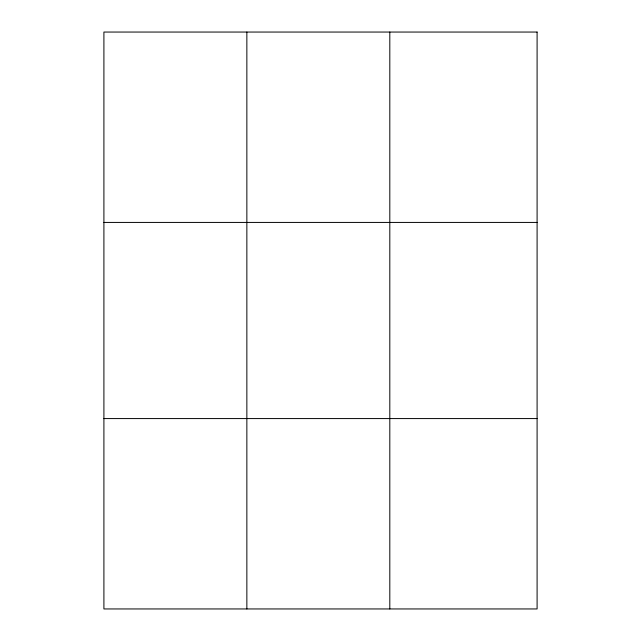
<?xml version="1.0" encoding="UTF-8"?>
<svg xmlns="http://www.w3.org/2000/svg" width="641" height="641" viewBox="0 0 641 641"><rect width="100%" height="100%" fill="white"/><g stroke="black" fill="none" stroke-linecap="round" stroke-linejoin="round"><path stroke-width="0.96" d="M246.857 608.95L246.857 32.05M389.808 608.95L389.808 32.05M103.906 222.427L537.094 222.427M103.906 418.573L537.094 418.573M537.094 32.05L537.094 608.95L103.906 608.95L103.906 32.05L537.094 32.05"/></g></svg>
